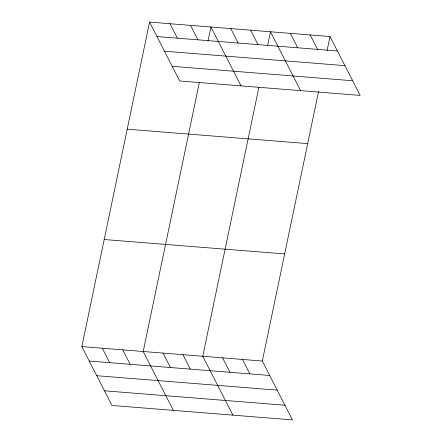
<?xml version="1.0" encoding="UTF-8"?>
<svg xmlns="http://www.w3.org/2000/svg" width="442" height="442" viewBox="0 0 442 442"><rect width="100%" height="100%" fill="white"/><g stroke="black" fill="none" stroke-linecap="round" stroke-linejoin="round"><path stroke-width="0.66" d="M318.577 91.417L262.31 361.031L292.438 419.9L111.97 405.463L81.847 346.594L149.562 22.1L330.03 36.537L360.153 95.406L179.69 80.969L149.562 22.1M199.331 82.56L143.202 351.501L173.33 410.369M207.989 41.062L210.922 27.006L241.045 85.881M258.885 87.323L202.756 356.269L232.884 415.137M267.543 45.824L270.476 31.774L300.599 90.643M327.097 50.592L330.03 36.537M156.954 36.542L337.423 50.979M164.457 51.206L344.92 65.643M172.187 66.311L352.65 80.742M127.219 129.186L307.682 143.617M104.19 239.509L284.659 253.946M81.847 346.594L262.31 361.031M89.234 361.037L269.703 375.473M96.737 375.7L277.206 390.131M104.467 390.805L284.935 405.237M310.179 34.946L317.571 49.394M290.328 33.36L297.72 47.802M250.625 30.183L258.017 44.625M230.774 28.597L238.166 43.04M190.469 25.371L197.861 39.813M170.015 23.735L177.408 38.178M242.459 359.44L249.852 373.888M222.608 357.854L230 372.297M182.905 354.677L190.298 369.12M163.054 353.092L170.446 367.534M122.749 349.865L130.141 364.307M102.295 348.23L109.688 362.672"/></g></svg>
